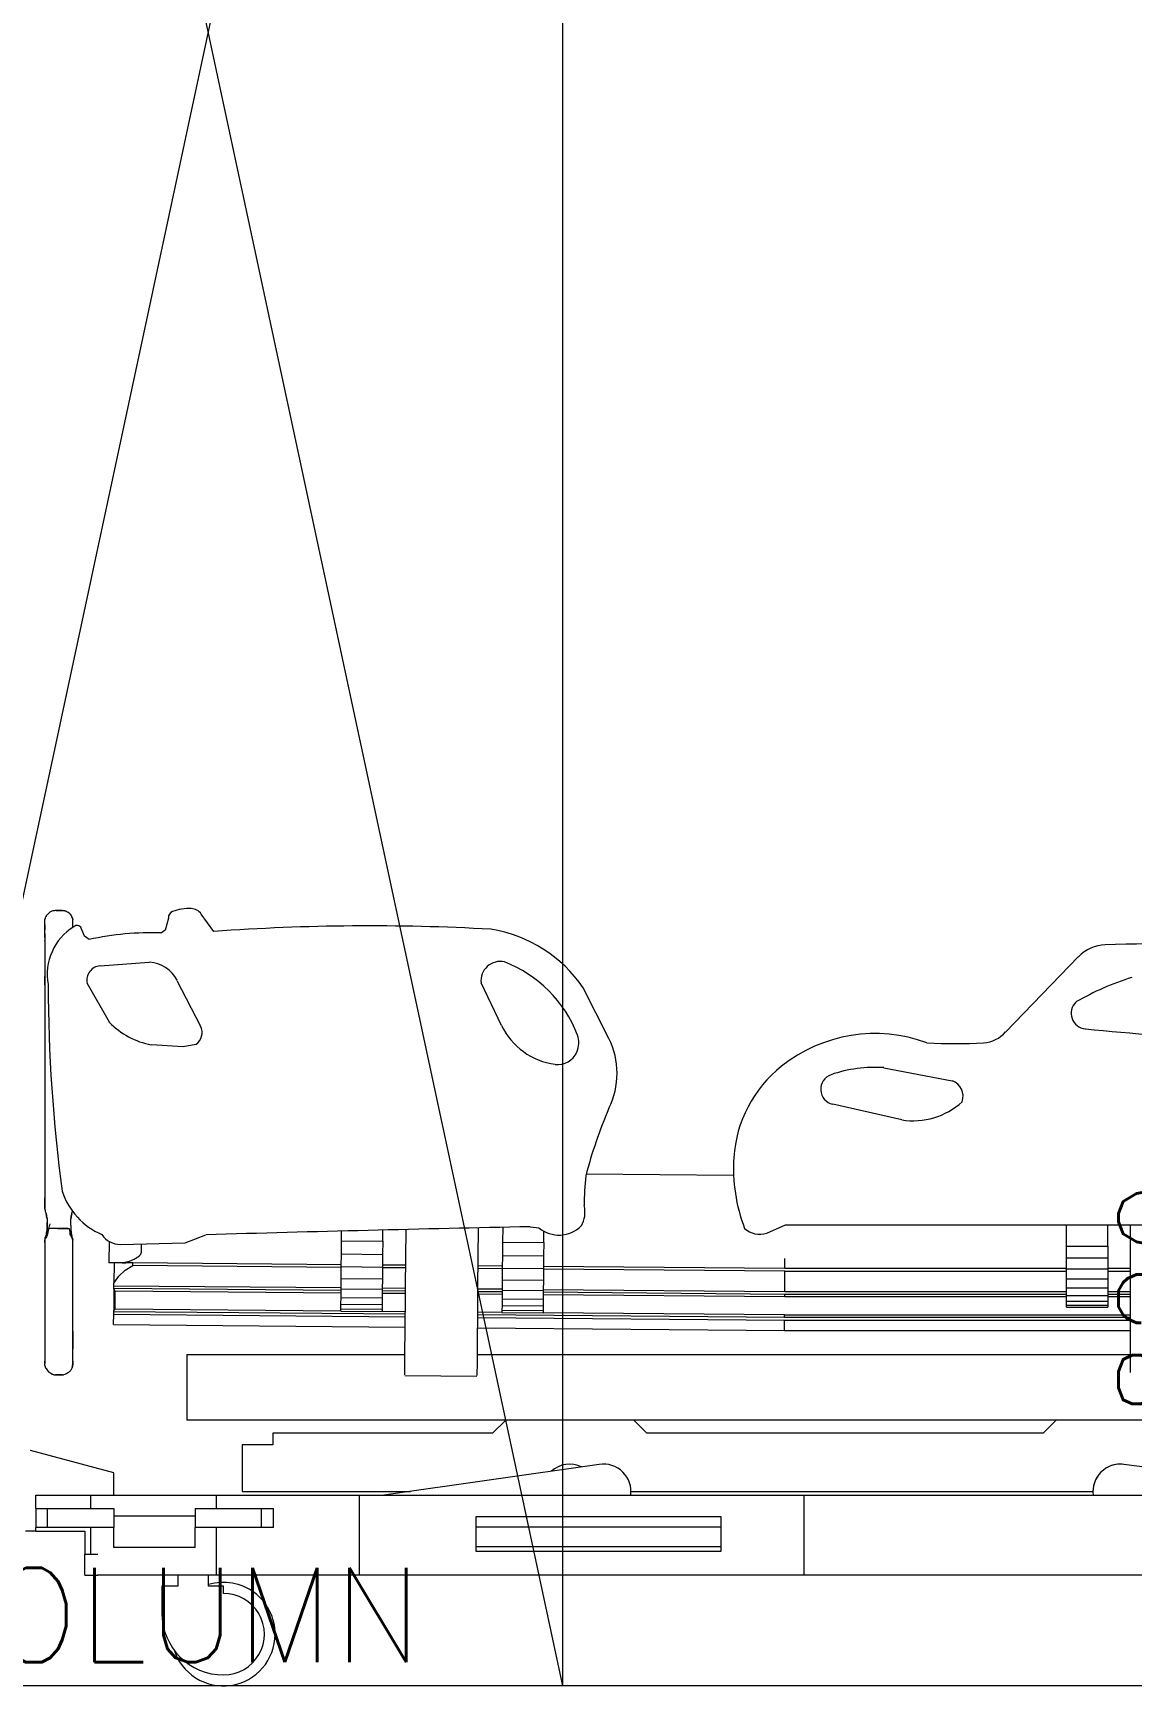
# Model space of a CAD drawing. Extents: x 3552052 to 4102982, y -707811 to -630695.
# Drawn here: x 3651792 to 3652955, y -700186 to -698436 of the extents above; entities that cross this region are included whole.
import ezdxf

# ---------------------------------------------------------------- set-up
doc = ezdxf.new("R2010")
doc.units = 0
doc.header["$LTSCALE"] = 6
doc.header["$MEASUREMENT"] = 0
doc.layers.get('Defpoints').update_dxf_attribs({"linetype": 'CONTINUOUS', "lineweight": 0})
for name, color, linetype, lineweight in [('COL', 5, 'CONTINUOUS', 0), ('ELE-4M UPS P.SB', 3, 'CONTINUOUS', 0), ('ELE-SOCKET NMBERING', 7, 'CONTINUOUS', 9), ('EQP', 6, 'CONTINUOUS', 0), ('MEP_HVAC_RA_DUCT', 1, 'CONTINUOUS', 0)]:
    doc.layers.add(name, color=color, linetype=linetype, lineweight=lineweight)
doc.styles.add('Annotation', font='tahoma.ttf')
doc.styles.add('ROMANS', font='romans.shx')
doc.dimstyles.new('AEPL1', dxfattribs={"dimtxt": 100, "dimasz": 75, "dimexe": 1.25, "dimexo": 50, "dimtad": 0, "dimdec": 0, "dimtxsty": 'ROMANS', "dimcen": 2.5, "dimclrd": 7, "dimclre": 7, "dimadec": 0, "dimazin": 0, "dimtfac": 1, "dimtdec": 0, "dimtmove": 0, "dimatfit": 3, "dimfxl": 1, "dimlwd": 0, "dimlwe": 0, "dimarcsym": 0})

# ---------------------------------------------------------------- blocks, each defined once
blk = doc.blocks.new('*D165')
at = {"layer": 'Defpoints', "color": 0, "linetype": 'ByBlock', "transparency": 16777216}
for p in [(3652990.9, -699365.7), (3653090.1, -699365.7), (3653090.1, -700185.7)]:
    blk.add_point(p, dxfattribs=at)
at = {"layer": 'ELE-4M UPS P.SB', "color": 7, "linetype": 'ByBlock', "lineweight": 0, "transparency": 16777216}
for p, q in [((3653040.1, -699365.7), (3652989.7, -699365.7)), ((3652990.9, -699440.7), (3652990.9, -699646.5)), ((3652990.9, -700110.7), (3652990.9, -699904.9)), ((3653040.1, -700185.7), (3652989.7, -700185.7))]:
    blk.add_line(p, q, dxfattribs=at)
at = {"layer": 'ELE-4M UPS P.SB', "color": 7, "linetype": 'ByBlock', "transparency": 16777216}
for points in [[(3652978.4, -699440.7), (3653003.4, -699440.7), (3652990.9, -699365.7)], [(3652978.4, -700110.7), (3653003.4, -700110.7), (3652990.9, -700185.7)]]:
    blk.add_solid(points, dxfattribs=at)
at = {"layer": 'ELE-4M UPS P.SB', "color": 0, "linetype": 'ByBlock', "transparency": 16777216, "insert": (3652990.9, -699775.7), "char_height": 100, "attachment_point": 5, "rotation": 90, "style": 'ROMANS'}
blk.add_mtext('820', dxfattribs=at)

msp = doc.modelspace()

# ---------------------------------------------------------------- linework, layer by layer
at = {"layer": 'COL', "color": 8}
for p, q in [((3651602.2, -696685.7), (3652352.2, -700185.7)), ((3651602.2, -700185.7), (3652352.2, -696685.7))]:
    msp.add_line(p, q, dxfattribs=at)
msp.add_lwpolyline([(3651602.2, -696685.7), (3652352.2, -696685.7), (3652352.2, -700185.7), (3651602.2, -700185.7)], close=True, dxfattribs=at)
at = {"layer": 'EQP'}
for p, q in [((3651806, -699370), (3651807.6, -699368.1)), ((3651807.6, -699368.1), (3651809.5, -699366.6)), ((3651811.7, -699365.4), (3651809.5, -699366.6)), ((3651812.8, -699365.2), (3651811.7, -699365.4)), ((3651813.9, -699365), (3651812.8, -699365.2)), ((3651815, -699364.8), (3651813.9, -699365)), ((3651816.1, -699364.6), (3651815, -699364.8)), ((3651816.1, -699364.6), (3651817.6, -699364.6)), ((3651817.6, -699364.6), (3651816.1, -699364.6)), ((3651817.6, -699364.6), (3651819.1, -699364.6)), ((3651819.1, -699364.6), (3651817.6, -699364.6)), ((3651819.1, -699364.6), (3651820.6, -699364.6)), ((3651820.6, -699364.6), (3651819.1, -699364.6)), ((3651820.6, -699364.6), (3651822.1, -699364.6)), ((3651822.1, -699364.6), (3651820.6, -699364.6)), ((3651822.1, -699364.6), (3651824.4, -699364.8)), ((3651822.1, -699364.6), (3651822.6, -699364.7)), ((3651822.6, -699364.7), (3651823.2, -699364.7)), ((3651823.2, -699364.7), (3651823.8, -699364.8)), ((3651823.8, -699364.8), (3651824.4, -699364.8)), ((3651824.4, -699364.8), (3651826.5, -699365.4)), ((3651824.9, -699365), (3651824.4, -699364.8)), ((3651825.5, -699365.2), (3651824.9, -699365)), ((3651826.1, -699365.3), (3651825.5, -699365.2)), ((3651826.6, -699365.5), (3651826.1, -699365.3)), ((3651826.5, -699365.4), (3651828.7, -699366.6)), ((3651830.5, -699368.1), (3651828.7, -699366.6)), ((3651830.5, -699368.1), (3651832, -699369.9)), ((3651832, -699369.9), (3651832.1, -699370)), ((3651983.2, -699387), (3651969.8, -699368.6)), ((3651804.1, -699378.6), (3651804.2, -699377.2)), ((3651804.1, -699380), (3651804.1, -699378.6)), ((3651804.1, -699381.1), (3651804.1, -699380)), ((3651804.1, -699382.2), (3651804.1, -699380)), ((3651804.1, -699380), (3651804.1, -699382.2)), ((3651804.1, -699382.2), (3651804.1, -699381.1)), ((3651804.1, -699381.4), (3651804.1, -699381.9)), ((3651804.1, -699381.4), (3651804.1, -699382.7)), ((3651804.1, -699381.9), (3651804.1, -699381.4)), ((3651804.1, -699382.7), (3651804.1, -699381.4)), ((3651804.1, -699381.4), (3651804.1, -699382.7)), ((3651804.1, -699381.9), (3651804.1, -699382.3)), ((3651804.1, -699382.3), (3651804.1, -699381.9)), ((3651804.1, -699383.3), (3651804.1, -699382.2)), ((3651804.1, -699384.4), (3651804.1, -699382.2)), ((3651804.1, -699382.2), (3651804.1, -699384.4)), ((3651804.1, -699382.3), (3651804.1, -699382.8)), ((3651804.1, -699382.8), (3651804.1, -699382.3)), ((3651804.1, -699382.7), (3651804.1, -699383.9)), ((3651804.1, -699383.9), (3651804.1, -699382.7)), ((3651804.1, -699382.7), (3651804.1, -699383.9)), ((3651804.1, -699382.8), (3651804.1, -699383.3)), ((3651804.1, -699383.3), (3651804.1, -699382.8)), ((3651804.1, -699384.4), (3651804.1, -699383.3)), ((3651804.1, -699384.1), (3651804.1, -699383.3)), ((3651804.1, -699383.9), (3651804.1, -699385.2)), ((3651804.1, -699385.2), (3651804.1, -699383.9)), ((3651804.1, -699383.9), (3651804.1, -699385.2)), ((3651804.1, -699384.9), (3651804.1, -699384.1)), ((3651804.1, -699389.1), (3651804.1, -699385.2)), ((3651804.2, -699375.8), (3651804.3, -699374.4)), ((3651804.2, -699377.2), (3651804.2, -699375.8)), ((3651804.3, -699374.4), (3651804.5, -699373.8)), ((3651804.5, -699373.8), (3651804.6, -699373.3)), ((3651804.6, -699373.3), (3651804.8, -699372.7)), ((3651804.8, -699372.7), (3651804.9, -699372.2)), ((3651804.9, -699372.2), (3651806, -699370)), ((3651804.9, -699372.2), (3651805.2, -699371.6)), ((3651805.2, -699371.6), (3651805.5, -699371.1)), ((3651805.5, -699371.1), (3651805.8, -699370.6)), ((3651805.8, -699370.6), (3651806, -699370)), ((3651832.1, -699370), (3651833.8, -699374.3)), ((3651832.5, -699371), (3651832.9, -699372.1)), ((3651832.9, -699372.1), (3651833.4, -699373.2)), ((3651833.4, -699373.2), (3651833.8, -699374.3)), ((3651833.9, -699374.8), (3651833.8, -699374.3)), ((3651833.9, -699375.4), (3651833.9, -699374.8)), ((3651834, -699376), (3651833.9, -699375.4)), ((3651834, -699376.6), (3651834, -699376)), ((3651834, -699380), (3651834, -699376.6)), ((3651834, -699376.8), (3651834, -699376.6)), ((3651834, -699377), (3651834, -699376.8)), ((3651834, -699377.2), (3651834, -699377)), ((3651834, -699377.4), (3651834, -699377.2)), ((3651834, -699378.1), (3651834, -699377.4)), ((3651834, -699378.7), (3651834, -699378.1)), ((3651834, -699379.4), (3651834, -699378.7)), ((3651834, -699380), (3651834, -699379.4)), ((3651834, -699381.1), (3651834, -699380)), ((3651834, -699382.2), (3651834, -699381.1)), ((3651834, -699382.6), (3651834, -699382.2)), ((3651846.2, -699392), (3651842.7, -699383.5)), ((3651931.6, -699385.7), (3651927.7, -699388.5)), ((3651935, -699372.8), (3651931.6, -699385.7)), ((3651804.1, -699389.7), (3651804.1, -699387.9)), ((3651804.1, -699393.3), (3651804.1, -699388.8)), ((3651804.1, -699391.8), (3651804.1, -699389.1)), ((3651804.1, -699389.1), (3651804.1, -699391.8)), ((3651804.1, -699391.5), (3651804.1, -699389.7)), ((3651804.1, -699390.9), (3651804.1, -699393.3)), ((3651804.1, -699391), (3651804.1, -699393.3)), ((3651804.1, -699393.3), (3651804.1, -699391.5)), ((3651804.1, -699393.3), (3651804.1, -699391.8)), ((3651804.1, -699391.8), (3651804.1, -699393.3)), ((3651804.1, -699393.3), (3651804.1, -699394.9)), ((3651804.1, -699394.9), (3651804.1, -699396.5)), ((3651804.1, -699397), (3651804.1, -699396.5)), ((3651804.1, -699396.5), (3651804.1, -699397)), ((3651804.1, -699396.5), (3651804.1, -699398.1)), ((3651804.1, -699398.1), (3651804.1, -699399.7)), ((3651804.1, -699399.7), (3651804.1, -699401.7)), ((3651804.1, -699401.7), (3651804.1, -699403.7)), ((3651804.1, -699403.7), (3651804.1, -699405.6)), ((3651851.1, -699395.6), (3651846.2, -699392)), ((3651804.1, -699405.6), (3651804.1, -699407.6)), ((3651804.1, -699407.6), (3651804.1, -699412.5)), ((3651804.1, -699412.5), (3651804.1, -699417.4)), ((3651804.1, -699417.4), (3651804.1, -699422.2)), ((3651804.1, -699422.2), (3651804.1, -699427.1)), ((3651862.7, -699423.4), (3651914.8, -699419.6)), ((3652898.4, -699413.6), (3652821.3, -699493.4)), ((3651804.1, -699427.1), (3651804.1, -699432.7)), ((3651804.1, -699432.3), (3651804.1, -699432.7)), ((3651804.1, -699432.7), (3651804.1, -699438.2)), ((3651804.1, -699438.1), (3651804.1, -699434.6)), ((3651804.1, -699443.6), (3651804.1, -699438.1)), ((3651804.1, -699438.2), (3651804.1, -699443.8)), ((3651944.1, -699438.7), (3651969.1, -699487.1)), ((3651804.1, -699443.8), (3651804.1, -699449.4)), ((3651804.1, -699449.4), (3651804.1, -699476.8)), ((3651872.5, -699483), (3651849.1, -699441.8)), ((3652287.7, -699486.4), (3652266, -699441.4)), ((3652401.2, -699500.1), (3652374.1, -699446.6)), ((3651804.1, -699476.8), (3651804.1, -699504.3)), ((3651804.1, -699504.3), (3651804.1, -699531.7)), ((3651950.8, -699509.1), (3651917, -699507)), ((3651963.9, -699506.6), (3651950.8, -699509.1)), ((3651804.1, -699531.7), (3651804.1, -699559.2)), ((3652692.4, -699531.2), (3652764.9, -699545)), ((3651804.1, -699559.2), (3651804.1, -699586.6)), ((3652711.3, -699586.3), (3652638.3, -699569.9)), ((3651804.1, -699586.6), (3651804.1, -699614)), ((3651804.1, -699614), (3651804.1, -699641.5)), ((3651804.1, -699641.5), (3651804.1, -699668.9)), ((3652533.4, -699645.3), (3652377.3, -699643.9)), ((3651804.1, -699668.9), (3651804.1, -699671.2)), ((3651804.1, -699671.2), (3651804.1, -699668.9)), ((3651804.1, -699671.2), (3651804.1, -699673.5)), ((3651804.1, -699673.5), (3651804.1, -699671.2)), ((3651804.1, -699673.5), (3651804.1, -699675.7)), ((3651804.1, -699675.7), (3651804.1, -699673.5)), ((3651804.1, -699675.7), (3651804.1, -699678)), ((3651804.1, -699678), (3651804.1, -699675.7)), ((3651804.1, -699678), (3651804.1, -699678.6)), ((3651804.1, -699678.6), (3651804.1, -699678)), ((3651804.1, -699678.6), (3651804.1, -699679.1)), ((3651804.1, -699679.1), (3651804.1, -699678.6)), ((3651804.1, -699679.1), (3651804.1, -699679.7)), ((3651804.1, -699679.7), (3651804.1, -699679.1)), ((3651804.1, -699679.7), (3651804.1, -699680.3)), ((3651804.1, -699680.3), (3651804.1, -699679.7)), ((3651804.1, -699681), (3651804.2, -699680.3)), ((3651804.2, -699681.1), (3651804.1, -699681)), ((3651804.2, -699681.2), (3651804.2, -699681.1)), ((3651804.3, -699681.3), (3651804.2, -699681.2)), ((3651804.4, -699681.4), (3651804.4, -699682.5)), ((3651804.4, -699682.5), (3651804.7, -699683.3)), ((3651804.7, -699683.3), (3651805, -699684.2)), ((3651805, -699684.2), (3651805.3, -699685)), ((3651832.9, -699685), (3651833.2, -699684.2)), ((3651833.2, -699684.2), (3651833.5, -699683.3)), ((3651833.5, -699683.3), (3651833.7, -699682.8)), ((3651805.3, -699685), (3651805.6, -699685.8)), ((3651805.6, -699685.6), (3651805.6, -699685.8)), ((3651805.6, -699685.8), (3651805.8, -699687.2)), ((3651805.8, -699687.2), (3651805.6, -699685.8)), ((3651805.6, -699685.8), (3651805.8, -699687.2)), ((3651805.8, -699687.2), (3651806, -699688.5)), ((3651806, -699688.5), (3651805.8, -699687.2)), ((3651805.8, -699687.2), (3651806, -699688.5)), ((3651806, -699688.5), (3651806.3, -699689.8)), ((3651806.3, -699689.8), (3651806, -699688.5)), ((3651806, -699688.5), (3651806.3, -699689.8)), ((3651806.3, -699689.8), (3651806.5, -699691.1)), ((3651806.5, -699691.1), (3651806.3, -699689.8)), ((3651806.3, -699689.8), (3651806.5, -699691.1)), ((3651806.5, -699691.1), (3651806.5, -699692.9)), ((3651806.5, -699692.9), (3651806.5, -699694.8)), ((3651806.5, -699694.8), (3651806.5, -699696.6)), ((3651806.5, -699699.4), (3651806.5, -699695)), ((3651806.5, -699696.6), (3651806.5, -699698.4)), ((3651806.5, -699700.5), (3651806.5, -699698.4)), ((3651806.5, -699698.4), (3651806.5, -699701.8)), ((3651806.5, -699701.8), (3651806.5, -699699.4)), ((3651806.5, -699701.8), (3651806.5, -699700.5)), ((3651806.5, -699700.9), (3651806.5, -699701.6)), ((3651806.5, -699701.5), (3651806.5, -699701.9)), ((3651806.5, -699702.2), (3651806.5, -699701.8)), ((3651806.5, -699701.9), (3651806.5, -699702.4)), ((3651806.5, -699702.6), (3651806.5, -699702.2)), ((3651806.5, -699702.4), (3651806.5, -699702.9)), ((3651807.9, -699701.6), (3651807.6, -699703.4)), ((3651808.3, -699700.3), (3651807.9, -699701.6)), ((3651807.9, -699701.6), (3651808, -699701.6)), ((3651808.8, -699701.6), (3651807.9, -699701.6)), ((3651808.7, -699699.1), (3651808.3, -699700.3)), ((3651809.1, -699697.8), (3651808.7, -699699.1)), ((3651809.8, -699701.5), (3651808.8, -699701.6)), ((3651809.5, -699696.6), (3651809.1, -699697.8)), ((3651810.7, -699701.5), (3651809.8, -699701.5)), ((3651811.7, -699701.5), (3651810.7, -699701.5)), ((3651812.8, -699701.5), (3651811.7, -699701.5)), ((3651813.9, -699701.5), (3651812.8, -699701.5)), ((3651815, -699701.5), (3651813.9, -699701.5)), ((3651816.1, -699701.5), (3651815, -699701.5)), ((3651817.6, -699701.5), (3651816.1, -699701.5)), ((3651817.6, -699701.5), (3651823.7, -699701.5)), ((3651823.7, -699701.5), (3651817.6, -699701.5)), ((3651823.7, -699701.5), (3651825.3, -699701.5)), ((3651825.3, -699701.5), (3651823.7, -699701.5)), ((3651825.3, -699701.5), (3651826.9, -699701.5)), ((3651826.9, -699701.5), (3651825.3, -699701.5)), ((3651826.9, -699701.5), (3651828.5, -699701.5)), ((3651828.5, -699701.5), (3651826.9, -699701.5)), ((3651828.9, -699701.6), (3651828.5, -699701.5)), ((3651829.4, -699701.6), (3651828.9, -699701.6)), ((3651829.8, -699701.6), (3651829.4, -699701.6)), ((3651830.3, -699701.6), (3651829.8, -699701.6)), ((3651830.6, -699703.4), (3651830.3, -699701.6)), ((3651831.9, -699689.8), (3651831.7, -699691.1)), ((3651831.7, -699691.1), (3651831.9, -699689.8)), ((3651831.9, -699689.8), (3651831.7, -699691.1)), ((3651831.7, -699690.8), (3651831.7, -699691.1)), ((3651831.7, -699692.9), (3651831.7, -699691.1)), ((3651831.7, -699694.8), (3651831.7, -699692.9)), ((3651831.7, -699696.6), (3651831.7, -699694.8)), ((3651831.7, -699698.4), (3651831.7, -699696.6)), ((3651831.7, -699698.4), (3651831.7, -699702)), ((3651831.7, -699702), (3651831.7, -699702.4)), ((3651831.7, -699702.4), (3651831.7, -699702.9)), ((3651832.1, -699688.5), (3651831.9, -699689.8)), ((3651831.9, -699689.8), (3651832.1, -699688.5)), ((3651832.1, -699688.5), (3651831.9, -699689.8)), ((3651832.3, -699687.2), (3651832.1, -699688.5)), ((3651832.1, -699688.5), (3651832.3, -699687.2)), ((3651832.3, -699687.2), (3651832.1, -699688.5)), ((3651832.6, -699685.8), (3651832.3, -699687.2)), ((3651832.3, -699687.2), (3651832.6, -699685.8)), ((3651832.6, -699685.8), (3651832.3, -699687.2)), ((3651832.6, -699685.8), (3651832.9, -699685)), ((3652262.9, -699700.8), (3652262.4, -699763.4)), ((3652288.9, -699700.2), (3652288.8, -699715.8)), ((3652317.9, -699699.5), (3652327.4, -699700.8)), ((3652568.4, -699706.4), (3652588.2, -699697.4)), ((3652588.2, -699697.4), (3653275.8, -699697.4)), ((3652885.6, -699720.2), (3652885.6, -699697.4)), ((3652929.6, -699720.2), (3652929.6, -699697.4)), ((3652953.6, -699760.2), (3652953.6, -699697.4)), ((3651804.2, -699713.4), (3651804.1, -699713.8)), ((3651804.3, -699713.4), (3651804.1, -699713.8)), ((3651804.1, -699713.7), (3651804.2, -699713.6)), ((3651804.1, -699713.8), (3651804.1, -699713.7)), ((3651804.1, -699713.8), (3651804.1, -699733.6)), ((3651804.1, -699716.4), (3651804.1, -699713.8)), ((3651804.3, -699712.6), (3651804.2, -699713)), ((3651804.2, -699713), (3651804.2, -699713.4)), ((3651804.2, -699713.5), (3651804.3, -699713.4)), ((3651804.2, -699713.6), (3651804.2, -699713.5)), ((3651804.4, -699712.2), (3651804.3, -699712.4)), ((3651804.3, -699713.4), (3651804.7, -699712.6)), ((3651804.4, -699712.2), (3651804.7, -699711.3)), ((3651804.7, -699711.3), (3651805, -699710.4)), ((3651805, -699712.1), (3651804.7, -699712.5)), ((3651805, -699710.4), (3651805.3, -699709.5)), ((3651805.4, -699711.3), (3651805, -699712.1)), ((3651805.3, -699709.5), (3651805.6, -699708.7)), ((3651805.8, -699710.4), (3651805.4, -699711.3)), ((3651805.6, -699708.7), (3651805.8, -699707.3)), ((3651805.8, -699707.3), (3651805.6, -699708.7)), ((3651805.8, -699707.3), (3651806, -699706)), ((3651806, -699706), (3651805.8, -699707.3)), ((3651806.3, -699709.6), (3651805.8, -699710.4)), ((3651806, -699706), (3651806.3, -699704.7)), ((3651806.3, -699704.7), (3651806, -699706)), ((3651806.3, -699704.7), (3651806.5, -699703.3)), ((3651806.5, -699703.3), (3651806.3, -699704.7)), ((3651806.7, -699708.8), (3651806.3, -699709.6)), ((3651806.5, -699703), (3651806.5, -699702.6)), ((3651806.5, -699702.9), (3651806.5, -699703.3)), ((3651806.5, -699703.3), (3651806.5, -699703)), ((3651806.5, -699703), (3651806.5, -699703.3)), ((3651806.5, -699703.3), (3651806.5, -699703)), ((3651807, -699707), (3651806.7, -699708.8)), ((3651807.3, -699705.2), (3651807, -699707)), ((3651807.6, -699703.4), (3651807.3, -699705.2)), ((3651830.9, -699705.2), (3651830.6, -699703.4)), ((3651831, -699703.4), (3651830.6, -699703.4)), ((3651831.1, -699707), (3651830.9, -699705.2)), ((3651831.3, -699703.3), (3651831, -699703.4)), ((3651831.4, -699708.8), (3651831.1, -699707)), ((3651831.7, -699703.3), (3651831.3, -699703.3)), ((3651831.9, -699709.6), (3651831.4, -699708.8)), ((3651831.7, -699702.9), (3651831.7, -699703.3)), ((3651831.7, -699703.3), (3651831.9, -699704.7)), ((3651831.9, -699704.7), (3651831.7, -699703.3)), ((3651831.9, -699704.7), (3651832.1, -699706)), ((3651832.1, -699706), (3651831.9, -699704.7)), ((3651832.3, -699710.4), (3651831.9, -699709.6)), ((3651832.1, -699706), (3651832.3, -699707.3)), ((3651832.3, -699707.3), (3651832.1, -699706)), ((3651832.3, -699707.3), (3651832.6, -699708.7)), ((3651832.6, -699708.7), (3651832.3, -699707.3)), ((3651832.7, -699711.3), (3651832.3, -699710.4)), ((3651832.9, -699709.6), (3651832.6, -699708.7)), ((3651833.2, -699712.1), (3651832.7, -699711.3)), ((3651833.2, -699710.5), (3651832.9, -699709.6)), ((3651833.5, -699711.4), (3651833.2, -699710.5)), ((3651833.4, -699712.5), (3651833.2, -699712.1)), ((3651833.6, -699713), (3651833.4, -699712.5)), ((3651833.8, -699712.3), (3651833.5, -699711.4)), ((3651833.8, -699713.4), (3651833.6, -699713)), ((3651833.8, -699712.6), (3651833.8, -699712.3)), ((3651834, -699713.8), (3651833.8, -699713.4)), ((3651833.9, -699712.9), (3651834, -699713.4)), ((3651834, -699713.4), (3651834, -699713.8)), ((3651834, -699733.6), (3651834, -699713.8)), ((3651872.3, -699715), (3651872.1, -699737.7)), ((3651884.2, -699718.3), (3651952.8, -699716.6)), ((3651906.1, -699717.7), (3651906, -699727.1)), ((3651952.8, -699716.6), (3651974.8, -699708)), ((3652118.2, -699728.4), (3652118.3, -699714.3)), ((3652118.3, -699714.3), (3652118.4, -699704.2)), ((3652118.3, -699714.3), (3652161.9, -699714.7)), ((3652161.9, -699714.7), (3652161.7, -699728.8)), ((3652161.9, -699714.7), (3652162, -699703.1)), ((3652186.1, -699762.7), (3652186.6, -699702.5)), ((3652288.8, -699715.8), (3652288.6, -699729.9)), ((3652288.8, -699715.8), (3652332.3, -699716.2)), ((3652332.3, -699716.2), (3652332.2, -699730.3)), ((3652332.3, -699716.2), (3652332.4, -699704)), ((3651804.1, -699733.6), (3651804.1, -699753.3)), ((3651834, -699753.3), (3651834, -699733.6)), ((3652118, -699741.8), (3652118.2, -699728.4)), ((3652118.2, -699728.4), (3652161.7, -699728.8)), ((3652161.7, -699728.8), (3652161.6, -699742.2)), ((3652288.6, -699729.9), (3652288.5, -699743.3)), ((3652288.6, -699729.9), (3652332.2, -699730.3)), ((3652332.2, -699730.3), (3652332.1, -699743.7)), ((3652885.6, -699720.2), (3652929.6, -699720.2)), ((3652885.6, -699732.4), (3652885.6, -699720.2)), ((3652885.6, -699732.4), (3652929.6, -699732.4)), ((3652885.6, -699744), (3652885.6, -699732.4)), ((3652929.6, -699720.2), (3652929.6, -699732.4)), ((3652929.6, -699732.4), (3652929.6, -699744)), ((3651804.1, -699753.3), (3651804.1, -699773.1)), ((3651834, -699773.1), (3651834, -699753.3)), ((3651877.3, -699737.7), (3651872.1, -699737.7)), ((3651877.5, -699737.7), (3651877.4, -699759.4)), ((3651878.8, -699737.8), (3651877.5, -699737.7)), ((3651881.5, -699737.8), (3651878.8, -699737.8)), ((3651884.4, -699737.8), (3651881.5, -699737.8)), ((3651886.2, -699737.8), (3651884.4, -699737.8)), ((3651886.2, -699737.8), (3651889.8, -699737.9)), ((3651897.2, -699737.9), (3651886.4, -699737.8)), ((3651897.2, -699740.6), (3651897.2, -699737.9)), ((3652118.1, -699739.8), (3651897.2, -699737.9)), ((3652118, -699742.6), (3651897.2, -699740.6)), ((3652117.8, -699765.2), (3652117.9, -699754.2)), ((3652117.9, -699754.2), (3652118, -699741.8)), ((3652117.9, -699754.2), (3652161.5, -699754.6)), ((3652118, -699741.8), (3652161.6, -699742.2)), ((3652161.5, -699754.6), (3652161.4, -699765.5)), ((3652161.6, -699742.2), (3652161.5, -699754.6)), ((3652186.3, -699740.4), (3652161.6, -699740.2)), ((3652186.3, -699743.2), (3652161.6, -699743)), ((3652288.5, -699744.1), (3652262.5, -699743.8)), ((3652288.5, -699741.3), (3652262.6, -699741.1)), ((3652288.5, -699743.3), (3652288.4, -699755.7)), ((3652288.5, -699743.3), (3652332.1, -699743.7)), ((3652332.1, -699743.7), (3652332, -699756.1)), ((3652587.6, -699743.9), (3652332.1, -699741.7)), ((3652587.6, -699746.7), (3652332.1, -699744.4)), ((3652587.5, -699768.5), (3652587.6, -699746.7)), ((3652885.6, -699743.9), (3652587.6, -699743.9)), ((3652587.6, -699746.7), (3652885.6, -699746.7)), ((3652885.6, -699744), (3652929.6, -699744)), ((3652885.6, -699754.7), (3652885.6, -699744)), ((3652885.6, -699754.7), (3652929.6, -699754.7)), ((3652885.6, -699764.2), (3652885.6, -699754.7)), ((3652953.6, -699743.9), (3652929.6, -699743.9)), ((3652929.6, -699744), (3652929.6, -699754.7)), ((3652929.6, -699746.7), (3652953.6, -699746.7)), ((3652929.6, -699754.7), (3652929.6, -699764.2)), ((3651877.3, -699765.2), (3651877.1, -699788.3)), ((3651877.3, -699762.3), (3651877.4, -699759.4)), ((3651877.3, -699765), (3651877.3, -699762.3)), ((3652117.8, -699764.4), (3651877.3, -699762.3)), ((3651877.3, -699765.2), (3651877.3, -699765)), ((3652117.8, -699767.1), (3651877.3, -699765)), ((3651878.6, -699786.8), (3651878.8, -699767.7)), ((3652117.8, -699769.8), (3651878.8, -699767.7)), ((3652117.8, -699765.2), (3652161.4, -699765.5)), ((3652117.8, -699774.3), (3652117.8, -699765.2)), ((3652161.4, -699765.5), (3652161.3, -699774.7)), ((3652186.1, -699765), (3652161.4, -699764.7)), ((3652186, -699767.7), (3652161.4, -699767.5)), ((3652186, -699770.4), (3652161.4, -699770.2)), ((3652186, -699774.6), (3652186.1, -699762.7)), ((3652262.4, -699763.4), (3652262.3, -699775.2)), ((3652288.3, -699768.6), (3652262.3, -699768.3)), ((3652288.3, -699771.3), (3652262.3, -699771.1)), ((3652288.3, -699765.8), (3652262.4, -699765.6)), ((3652288.3, -699766.6), (3652288.2, -699775.8)), ((3652288.4, -699755.7), (3652288.3, -699766.6)), ((3652288.3, -699766.6), (3652331.9, -699767)), ((3652288.4, -699755.7), (3652332, -699756.1)), ((3652331.9, -699767), (3652331.8, -699776.2)), ((3652332, -699756.1), (3652331.9, -699767)), ((3652587.5, -699768.5), (3652331.9, -699766.2)), ((3652587.5, -699771.2), (3652331.9, -699768.9)), ((3652587.5, -699773.9), (3652331.9, -699771.7)), ((3652885.6, -699768.5), (3652587.5, -699768.5)), ((3652587.5, -699773.9), (3652587.5, -699771.2)), ((3652885.6, -699771.2), (3652587.5, -699771.2)), ((3652885.6, -699764.2), (3652929.6, -699764.2)), ((3652885.6, -699772.2), (3652885.6, -699764.2)), ((3652885.6, -699772.2), (3652929.6, -699772.2)), ((3652885.6, -699778.4), (3652885.6, -699772.2)), ((3652929.6, -699764.2), (3652929.6, -699772.2)), ((3652953.6, -699768.5), (3652929.6, -699768.5)), ((3652953.6, -699771.2), (3652929.6, -699771.2)), ((3652929.6, -699772.2), (3652929.6, -699778.4)), ((3652953.6, -699772.1), (3652953.6, -699760.2)), ((3652953.6, -699834.3), (3652953.6, -699772.1)), ((3651804.1, -699773.1), (3651804.1, -699792.9)), ((3651834, -699792.9), (3651834, -699773.1)), ((3651877.1, -699789.5), (3651877.1, -699788.3)), ((3651877.1, -699788.3), (3651877.7, -699788.3)), ((3651877.1, -699792.2), (3651877.1, -699789.5)), ((3652185.8, -699792.2), (3651877.1, -699789.5)), ((3652117.6, -699788.9), (3651878.6, -699786.8)), ((3652117.6, -699788.9), (3652117.7, -699786.4)), ((3652117.6, -699788.9), (3652161.2, -699789.2)), ((3652117.7, -699781.5), (3652117.8, -699774.3)), ((3652117.7, -699781.5), (3652161.3, -699781.9)), ((3652117.7, -699786.4), (3652117.7, -699781.5)), ((3652117.7, -699786.4), (3652161.2, -699786.8)), ((3652117.8, -699774.3), (3652161.3, -699774.7)), ((3652161.3, -699781.9), (3652161.2, -699786.8)), ((3652161.2, -699786.8), (3652161.2, -699789.2)), ((3652185.8, -699789.5), (3652161.2, -699789.2)), ((3652161.3, -699774.7), (3652161.3, -699781.9)), ((3652185.4, -699836.8), (3652186, -699774.6)), ((3652262.3, -699775.2), (3652261.7, -699837.5)), ((3652288.2, -699783), (3652288.1, -699787.9)), ((3652288.1, -699787.9), (3652331.7, -699788.3)), ((3652288.1, -699787.9), (3652288.1, -699790.4)), ((3652288.2, -699775.8), (3652331.8, -699776.2)), ((3652288.2, -699775.8), (3652288.2, -699783)), ((3652288.2, -699783), (3652331.7, -699783.4)), ((3652331.8, -699776.2), (3652331.7, -699783.4)), ((3652331.7, -699783.4), (3652331.7, -699788.3)), ((3652331.7, -699788.3), (3652331.7, -699790.7)), ((3652885.6, -699773.9), (3652587.5, -699773.9)), ((3652885.6, -699778.4), (3652929.6, -699778.4)), ((3652885.6, -699782.6), (3652885.6, -699778.4)), ((3652885.6, -699782.6), (3652929.6, -699782.6)), ((3652885.6, -699784.8), (3652885.6, -699782.6)), ((3652885.6, -699784.8), (3652929.6, -699784.8)), ((3652953.6, -699773.9), (3652929.6, -699773.9)), ((3652929.6, -699778.4), (3652929.6, -699782.6)), ((3652929.6, -699782.6), (3652929.6, -699784.8)), ((3651804.1, -699792.9), (3651804.1, -699792.9)), ((3651804.1, -699792.9), (3651804.1, -699794.8)), ((3651804.1, -699794.8), (3651804.1, -699796.8)), ((3651804.1, -699796.8), (3651804.1, -699798.8)), ((3651804.1, -699798.8), (3651804.1, -699800.7)), ((3651804.1, -699800.7), (3651804.1, -699803.2)), ((3651804.1, -699803.2), (3651804.1, -699805.7)), ((3651804.1, -699805.7), (3651804.1, -699808.2)), ((3651834, -699797.3), (3651834, -699792.9)), ((3651834, -699801.7), (3651834, -699797.3)), ((3651834, -699806.1), (3651834, -699801.7)), ((3651834, -699810.6), (3651834, -699806.1)), ((3651877, -699803.1), (3651877.1, -699792.2)), ((3651877, -699803.1), (3652185.7, -699805.8)), ((3651877.1, -699792.2), (3652185.8, -699794.9)), ((3652262, -699806.5), (3652587.4, -699809.3)), ((3652288.1, -699790.4), (3652262.1, -699790.1)), ((3652587.4, -699795.7), (3652262.1, -699792.8)), ((3652262.1, -699795.6), (3652587.4, -699798.4)), ((3652288.1, -699790.4), (3652331.7, -699790.7)), ((3652587.4, -699793), (3652331.7, -699790.7)), ((3652587.4, -699795.7), (3652587.4, -699793)), ((3652587.4, -699793), (3652953.6, -699793)), ((3652953.6, -699795.7), (3652587.4, -699795.7)), ((3652587.4, -699798.4), (3652953.6, -699798.4)), ((3652587.4, -699809.3), (3652587.4, -699798.4)), ((3651804.1, -699808.2), (3651804.1, -699810.7)), ((3651804.1, -699810.7), (3651804.1, -699813.1)), ((3651804.1, -699813.1), (3651804.1, -699815.4)), ((3651804.1, -699815.4), (3651804.1, -699817.8)), ((3651804.1, -699817.8), (3651804.1, -699820.2)), ((3651804.1, -699820.2), (3651804.1, -699822.4)), ((3651804.1, -699822.4), (3651804.1, -699824.5)), ((3651804.1, -699824.5), (3651804.1, -699826.6)), ((3651834, -699810.6), (3651834, -699815.1)), ((3651834, -699815.1), (3651834, -699810.6)), ((3651834, -699815.1), (3651834, -699819.6)), ((3651834, -699819.6), (3651834, -699815.1)), ((3651834, -699819.6), (3651834, -699824.1)), ((3651834, -699824.1), (3651834, -699819.6)), ((3651834, -699824.1), (3651834, -699828.7)), ((3651834, -699828.7), (3651834, -699824.1)), ((3652587.4, -699809.3), (3652953.6, -699809.3)), ((3651804.1, -699826.6), (3651804.1, -699828.8)), ((3651804.1, -699828.8), (3651804.1, -699831.7)), ((3651804.1, -699831.7), (3651804.1, -699834.7)), ((3651804.1, -699834.7), (3651804.1, -699837.7)), ((3651804.1, -699837.7), (3651804.1, -699840.6)), ((3651804.1, -699840.6), (3651804.1, -699841.6)), ((3651804.1, -699841.6), (3651804.1, -699842.5)), ((3651804.1, -699843.5), (3651804.1, -699842)), ((3651834, -699830.4), (3651834, -699828.7)), ((3651834, -699832.1), (3651834, -699830.4)), ((3651834, -699833.9), (3651834, -699832.1)), ((3651834, -699835.6), (3651834, -699833.9)), ((3651834, -699836.9), (3651834, -699835.6)), ((3651834, -699838.1), (3651834, -699836.9)), ((3651834, -699839.4), (3651834, -699838.1)), ((3651834, -699840.6), (3651834, -699839.4)), ((3651834, -699841.6), (3651834, -699840.6)), ((3651834, -699842.5), (3651834, -699841.6)), ((3651834, -699842), (3651834, -699843.5)), ((3651954.5, -699834.9), (3652185.5, -699834.9)), ((3651954.5, -699834.9), (3651954.5, -699904.3)), ((3652185.4, -699844), (3652185.4, -699836.8)), ((3652261.7, -699834.9), (3652953.6, -699834.9)), ((3652261.7, -699837.5), (3652261.7, -699844.7)), ((3652953.6, -699841.5), (3652953.6, -699834.3)), ((3652953.6, -699852), (3652953.6, -699841.5)), ((3651804.1, -699842.5), (3651804.1, -699843.5)), ((3651804.1, -699843.5), (3651804.1, -699844.4)), ((3651804.1, -699844.9), (3651804.1, -699844.4)), ((3651804.2, -699845.5), (3651804.1, -699844.9)), ((3651804.2, -699846), (3651804.2, -699845.5)), ((3651804.3, -699846.6), (3651804.2, -699846)), ((3651804.3, -699846.6), (3651804.9, -699848.8)), ((3651804.9, -699848.8), (3651805.6, -699849.8)), ((3651805.6, -699849.8), (3651806.3, -699850.8)), ((3651806.3, -699850.8), (3651806.9, -699851.9)), ((3651806.9, -699851.9), (3651807.6, -699852.9)), ((3651808.1, -699853.3), (3651807.6, -699852.9)), ((3651807.6, -699852.9), (3651808.1, -699853.3)), ((3651808.6, -699853.6), (3651808.1, -699853.3)), ((3651808.1, -699853.3), (3651808.6, -699853.6)), ((3651809, -699854), (3651808.6, -699853.6)), ((3651808.6, -699853.6), (3651809, -699854)), ((3651809.5, -699854.4), (3651809, -699854)), ((3651809, -699854), (3651809.5, -699854.4)), ((3651811.7, -699855.6), (3651809.5, -699854.4)), ((3651811.7, -699855.6), (3651812.3, -699855.7)), ((3651811.7, -699855.6), (3651811.9, -699855.6)), ((3651812.3, -699855.7), (3651812.9, -699855.9)), ((3651812.9, -699855.9), (3651813.5, -699856.1)), ((3651813.5, -699856.1), (3651814.1, -699856.2)), ((3651814.1, -699856.2), (3651814.6, -699856.3)), ((3651814.6, -699856.3), (3651815.1, -699856.3)), ((3651815.1, -699856.3), (3651815.6, -699856.3)), ((3651816.1, -699856.4), (3651815.6, -699856.3)), ((3651815.6, -699856.3), (3651816.1, -699856.4)), ((3651817.6, -699856.4), (3651816.1, -699856.4)), ((3651816.1, -699856.4), (3651817.6, -699856.4)), ((3651819.1, -699856.4), (3651817.6, -699856.4)), ((3651817.6, -699856.4), (3651819.1, -699856.4)), ((3651820.6, -699856.4), (3651819.1, -699856.4)), ((3651819.1, -699856.4), (3651820.6, -699856.4)), ((3651822.1, -699856.4), (3651820.6, -699856.4)), ((3651820.6, -699856.4), (3651822.1, -699856.4)), ((3651822.5, -699856.3), (3651822.1, -699856.4)), ((3651822.1, -699856.4), (3651822.5, -699856.3)), ((3651822.5, -699856.3), (3651823, -699856.3)), ((3651823, -699856.3), (3651823.5, -699856.3)), ((3651823.5, -699856.3), (3651824, -699856.2)), ((3651826.5, -699855.5), (3651824, -699856.2)), ((3651826, -699855.7), (3651825.7, -699855.7)), ((3651826.2, -699855.6), (3651826, -699855.7)), ((3651828.6, -699854.4), (3651826.5, -699855.5)), ((3651826.5, -699855.5), (3651826.8, -699855.4)), ((3651829.1, -699854), (3651828.6, -699854.4)), ((3651829.6, -699853.6), (3651829.1, -699854)), ((3651830.1, -699853.3), (3651829.6, -699853.6)), ((3651830.5, -699852.9), (3651830.1, -699853.3)), ((3651830.5, -699852.9), (3651830.9, -699852.4)), ((3651830.9, -699852.4), (3651831.3, -699851.9)), ((3651831.3, -699851.9), (3651831.7, -699851.4)), ((3651831.7, -699851.4), (3651832.1, -699851)), ((3651832.1, -699851), (3651833.2, -699848.8)), ((3651833.4, -699847.7), (3651833.2, -699848.8)), ((3651833.2, -699848.8), (3651833.4, -699847.7)), ((3651833.6, -699846.6), (3651833.4, -699847.7)), ((3651833.4, -699847.7), (3651833.6, -699846.6)), ((3651833.8, -699845.5), (3651833.6, -699846.6)), ((3651833.6, -699846.6), (3651833.8, -699845.5)), ((3651834, -699844.4), (3651833.8, -699845.5)), ((3651833.8, -699845.5), (3651834, -699844.4)), ((3651834, -699843.4), (3651834, -699842.5)), ((3651834, -699844.4), (3651834, -699843.4)), ((3652185.3, -699854.5), (3652185.4, -699844)), ((3652185.3, -699856.5), (3652185.3, -699854.5)), ((3652185.3, -699857.2), (3652261.5, -699857.9)), ((3652261.7, -699844.7), (3652261.6, -699855.2)), ((3652261.6, -699855.2), (3652261.6, -699857.2)), ((3652953.6, -699854), (3652953.6, -699852)), ((3653423.4, -699904.3), (3651954.5, -699904.3)), ((3652292.1, -699904.3), (3652278.1, -699918.2)), ((3652441.6, -699918.2), (3652427.6, -699904.3)), ((3652875, -699904.3), (3652861.1, -699918.2)), ((3652278.1, -699918.2), (3652045.4, -699918.2)), ((3652045.4, -699918.2), (3652045.4, -699930.4)), ((3652861.1, -699918.2), (3652441.6, -699918.2)), ((3651877.3, -699960), (3651789, -699936.3)), ((3652045.4, -699930.4), (3652013, -699930.4)), ((3652013, -699930.4), (3652013, -699979.9)), ((3651877.3, -699983.9), (3651877.3, -699960)), ((3652391.2, -699951.3), (3652163.1, -699983.9)), ((3653276.5, -699994.2), (3652946.6, -699951.2)), ((3652013, -699979.9), (3652191.2, -699979.9)), ((3652424.4, -699979.9), (3652913.9, -699979.9)), ((3651794.5, -699983.9), (3651852.5, -699983.9)), ((3651794.5, -699997.7), (3651794.5, -699983.9)), ((3651794.5, -699997.7), (3651794.5, -700018)), ((3651794.5, -699997.7), (3651807, -699997.7)), ((3651807, -699997.7), (3651877.4, -699997.7)), ((3651807, -700018), (3651807, -699997.7)), ((3651852.5, -699983.9), (3651986, -699983.9)), ((3651852.5, -699983.9), (3651852.5, -699997.7)), ((3651877.4, -699997.7), (3651877.4, -700018)), ((3651963.2, -699997.7), (3652033.5, -699997.7)), ((3651963.2, -699997.7), (3651963.2, -700018)), ((3651986, -699983.9), (3652137.4, -699983.9)), ((3651986, -699997.7), (3651986, -699983.9)), ((3652033.5, -699997.7), (3652046.1, -699997.7)), ((3652033.5, -700018), (3652033.5, -699997.7)), ((3652046.1, -700018), (3652046.1, -699997.7)), ((3652137.4, -699983.9), (3652607.9, -699983.9)), ((3652137.4, -700068.5), (3652137.4, -699983.9)), ((3652607.9, -699983.9), (3653055.3, -699983.9)), ((3652607.9, -700068.5), (3652607.9, -699983.9)), ((3651877.4, -700005.7), (3651963.2, -700005.7)), ((3652260.7, -700017.4), (3652260.7, -700006.5)), ((3652260.7, -700006.5), (3652519.9, -700006.5)), ((3652260.7, -700038.1), (3652260.7, -700017.4)), ((3652260.7, -700017.4), (3652519.9, -700017.4)), ((3652519.9, -700006.5), (3652519.9, -700017.4)), ((3652519.9, -700017.4), (3652519.9, -700038.1)), ((3651794.5, -700021.8), (3651783.8, -700021.8)), ((3651794.5, -700021.8), (3651794.5, -700018)), ((3651807, -700018), (3651794.5, -700018)), ((3651794.5, -700021.8), (3651846.4, -700021.8)), ((3651877.4, -700018), (3651807, -700018)), ((3651846.4, -700021.8), (3651846.4, -700046.7)), ((3651852.5, -700018), (3651852.5, -700046.7)), ((3651877.4, -700039), (3651877.4, -700018)), ((3651963.2, -700039), (3651963.2, -700018)), ((3652033.5, -700018), (3651963.2, -700018)), ((3651986, -700068.5), (3651986, -700018)), ((3652046.1, -700018), (3652033.5, -700018)), ((3651860.3, -700046.7), (3651846.4, -700046.7)), ((3651846.4, -700068.5), (3651846.4, -700046.7)), ((3651963.2, -700039), (3651877.4, -700039)), ((3652260.7, -700043.5), (3652260.7, -700038.1)), ((3652260.7, -700038.1), (3652519.9, -700038.1)), ((3652519.9, -700043.5), (3652260.7, -700043.5)), ((3652519.9, -700038.1), (3652519.9, -700043.5)), ((3651846.4, -700068.5), (3651860.3, -700068.5)), ((3651967.9, -700068.5), (3651860.1, -700068.5)), ((3651944.9, -700068.5), (3651944.9, -700080.1)), ((3651977.6, -700068.5), (3651967.9, -700068.5)), ((3651977.6, -700080.1), (3651977.6, -700068.5)), ((3651986, -700068.5), (3651977.8, -700068.5)), ((3652137.4, -700068.5), (3651986, -700068.5)), ((3652607.9, -700068.5), (3652137.4, -700068.5)), ((3653006.3, -700068.5), (3652607.9, -700068.5)), ((3651944.9, -700080.1), (3651928.1, -700080.1)), ((3651928.1, -700080.1), (3651928.1, -700108.7)), ((3651993.2, -700080.1), (3651977.6, -700080.1)), ((3651993.2, -700087.9), (3651993.2, -700080.1))]:
    msp.add_line(p, q, dxfattribs=at)
at = {"layer": 'EQP', "flags": 128}
for points in [[(3651877.4, -699759.4), (3651882.6, -699751.8), (3651889.3, -699745.5), (3651897.2, -699740.6)], [(3651878.8, -699767.7), (3651878, -699766.4), (3651877.3, -699765.2)], [(3651877.7, -699788.3), (3651878.1, -699787.5), (3651878.6, -699786.8)]]:
    msp.add_lwpolyline(points, dxfattribs=at)
at = {"layer": 'EQP'}
for centre, radius, start, end in [((3651941.9, -699372.2), 6.9, 112.1987, 184.4333), ((3651956, -699406.8), 44.2, 85.9763, 112.1987), ((3651958.1, -699377.1), 14.5, 36.0364, 85.9763), ((3651866.4, -699432.6), 59.7, 121.945, 190.1121), ((3651838.3, -699385.3), 4.79, 22.1966, 136.1897), ((3652148.4, -701670.7), 2289.7, 86.7955, 94.1381), ((3652252.9, -699529.7), 147, 34.4187, 80.7874), ((3651917.6, -699697.2), 308.9, 88.1334, 102.442), ((3652927.9, -699442.1), 41, 91.5063, 136), ((3653102.1, -706066), 6667.3, 88.48544, 91.50634), ((3651912.8, -699454.8), 35.3, 27.3046, 86.7262), ((3652286.2, -699439), 20.3, 77.0345, 186.934), ((3652242.1, -699545.2), 135.1, 21.0971, 68.9029), ((3651863.8, -699438.4), 15.1, 94.1372, 192.8162), ((3653038.2, -699706.3), 283.1, 107.0771, 120.1936), ((3653526.1, -699436.4), 1718.5, 180.2214, 187.5411), ((3652907.3, -699473.6), 16.6, 133.9408, 264.418), ((3651933.1, -699423.9), 84.7, 224.2878, 258.9876), ((3651955.7, -699494), 15, 303.0408, 27.3046), ((3652354, -699454.7), 73.5, 205.5326, 262.4674), ((3653249.8, -695969.4), 3537.5, 264.418, 269.3183), ((3652343.5, -699504.4), 25.9, 336.6794, 17.4846), ((3652328, -699537.1), 82, 333.1637, 26.8363), ((3652683.2, -699654.1), 159.1, 69.8405, 128.5614), ((3652768, -699068.1), 437.6, 266.075, 273.925), ((3652795.6, -699470.2), 34.6, 273.925, 317.9584), ((3652347.3, -699506), 21.8, 262.4674, 336.6794), ((3652668.1, -699635), 134.8, 128.5614, 176.2394), ((3652641.8, -699554), 16.3, 109.0662, 257.3387), ((3652682.9, -699672.9), 142.1, 86.1882, 109.0662), ((3652758.9, -699561.3), 17.4, 340.4061, 69.8048), ((3652884.4, -699778.8), 524.7, 157.0436, 165.2902), ((3652723.6, -699511.1), 76.3, 260.7151, 312.6344), ((3652710.3, -699637.8), 177.1, 176.2394, 201.0016), ((3652732, -699680), 356.9, 174.4617, 179.5383), ((3651895, -699637.8), 76.4, 198.4103, 246.4928), ((3652345.7, -699684), 30.3, 330.8354, 13.0097), ((3653434.8, -751627.2), 51939.7, 91.23221, 91.61072), ((3652348.5, -699674.9), 33.5, 230.7132, 314.7319), ((3652561.1, -699683.8), 23.8, 227.3355, 287.8306), ((3651884.2, -699694.3), 23.9, 214.5547, 269.904), ((3652359.9, -699979.9), 29, 64.318, 132.1026), ((3652395.7, -699979.9), 29, 351.9801, 98.9226), ((3652942.8, -699979.9), 29, 82.5688, 187.5688), ((3652942.8, -699979.9), 29, 146.2683, 153.8005), ((3652942.8, -699979.9), 29, 131.2683, 138.8005), ((3652942.8, -699979.9), 29, 116.2683, 123.8005), ((3652942.8, -699979.9), 29, 101.2683, 108.8005), ((3652942.8, -699979.9), 29, 86.2683, 93.8005), ((3652942.8, -699979.9), 29, 176.2683, 180), ((3652942.8, -699979.9), 29, 161.2683, 168.8005), ((3651993.2, -700130.9), 54.8, 0, 106.6258), ((3651993.5, -700130.9), 43.1, 270, 90.3174), ((3651993.5, -700108.7), 65.4, 180, 270), ((3651993.2, -700130.9), 54.8, 196.7098, 0)]:
    msp.add_arc(centre, radius, start, end, dxfattribs=at)
msp.add_open_spline([(3651906, -699727.1), (3651905.9, -699727.4), (3651905.7, -699728), (3651905.3, -699728.9), (3651904.9, -699729.5), (3651904.6, -699729.9), (3651904.4, -699730.2), (3651904.2, -699730.3), (3651904.1, -699730.5), (3651903.9, -699730.7), (3651903.5, -699731.1), (3651902.9, -699731.5), (3651902.2, -699732), (3651901.8, -699732.2), (3651901.5, -699732.4), (3651901.3, -699732.5), (3651901.1, -699732.7), (3651900.9, -699732.8), (3651900.4, -699733.1), (3651899.8, -699733.5), (3651899, -699733.9), (3651898, -699734.4), (3651896.7, -699735), (3651895.1, -699735.7), (3651893.5, -699736.3), (3651891.5, -699737), (3651889, -699737.6), (3651887.1, -699737.8), (3651886.2, -699737.8)], degree=3, knots=[0, 0, 0, 0, 0.035714, 0.071429, 0.107143, 0.125, 0.133929, 0.142857, 0.151786, 0.160714, 0.178571, 0.214286, 0.25, 0.267857, 0.276786, 0.285714, 0.294643, 0.303571, 0.321429, 0.357143, 0.392857, 0.428571, 0.5, 0.571429, 0.642857, 0.714286, 0.857143, 1, 1, 1, 1], dxfattribs=at)
msp.add_open_spline([(3652587.6, -699743.9), (3652587.6, -699743.9), (3652587.6, -699742.9), (3652587.7, -699738.8), (3652587.7, -699735), (3652587.7, -699733.1)], degree=3, dxfattribs=at)
at = {"layer": 'MEP_HVAC_RA_DUCT', "color": 8, "linetype": 'ByBlock'}
msp.add_lwpolyline([(3657782.2, -700185.7), (3651602.2, -700185.7)], dxfattribs=at)

# ---------------------------------------------------------------- texts
at = {"layer": 'ELE-SOCKET NMBERING', "color": 0, "insert": (3651655.4, -700060.7), "char_height": 100.004, "width": 2358.602, "attachment_point": 1, "style": 'Annotation'}
msp.add_mtext('{\\Fromans|c0;COLUMN}', dxfattribs=at)

# ---------------------------------------------------------------- dimensions: what is measured, and where the dimension line sits
at = {"layer": 'ELE-4M UPS P.SB', "color": 0, "linetype": 'ByBlock'}
dim = msp.add_linear_dim(base=(3652990.9, -699365.7), p1=(3653090.1, -700185.7), p2=(3653090.1, -699365.7), angle=90, dimstyle='AEPL1', dxfattribs=at)
dim.commit()
dim.dimension.update_dxf_attribs({"geometry": '*D165', "text_midpoint": (3652990.9, -699775.7)})

doc.saveas('drawing.dxf')
